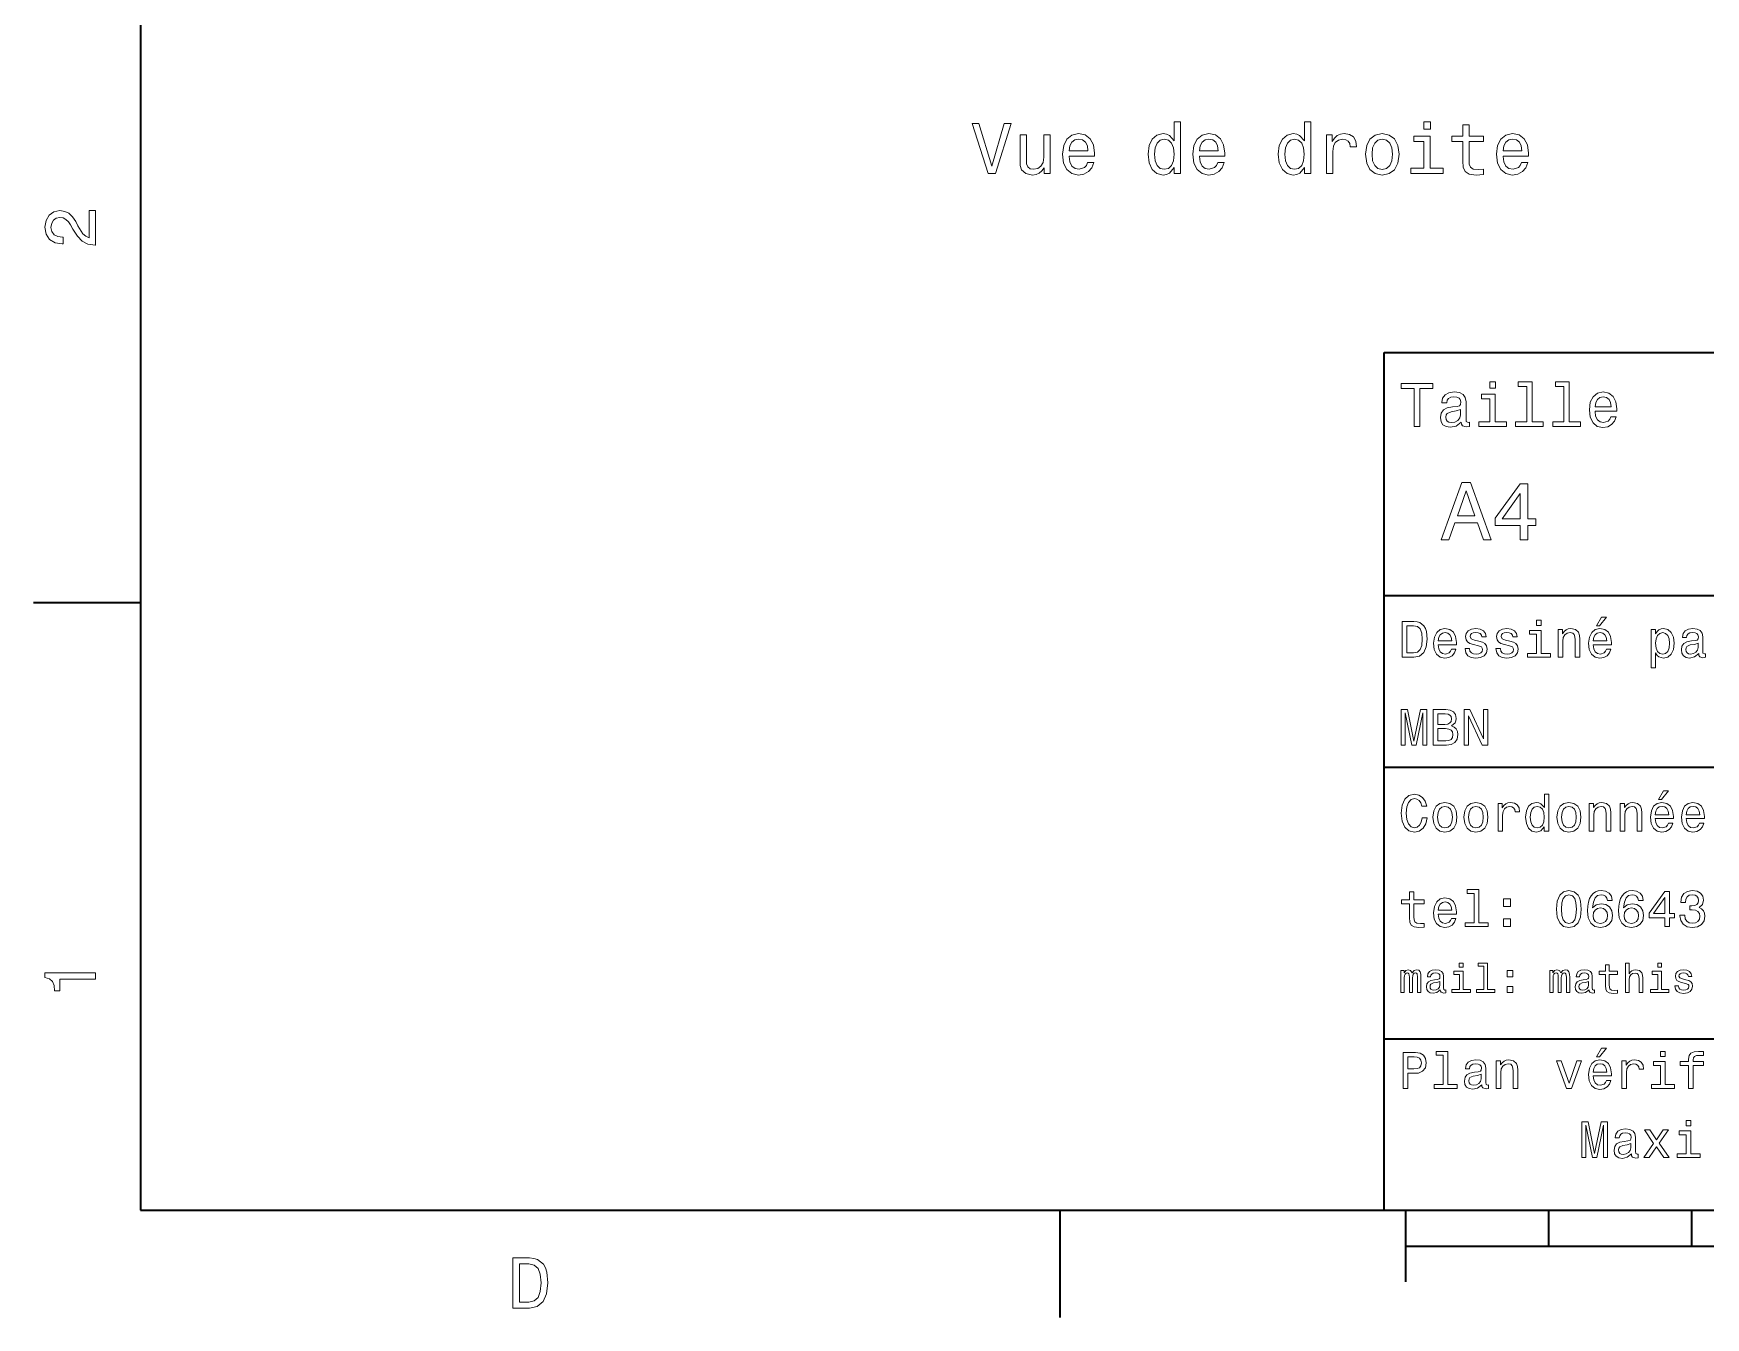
# Model space of a CAD drawing. Extents: x 0 to 297, y 0 to 210.
# Drawn here: x 2.5 to 119.5, y 2.5 to 92.3 of the extents above; entities that cross this region are included whole.
import ezdxf

# ---------------------------------------------------------------- set-up
doc = ezdxf.new("R2010")
doc.units = 0

msp = doc.modelspace()

# ---------------------------------------------------------------- linework, layer by layer
at = {"color": 7, "lineweight": 35}
for p, q in [((10, 200), (10, 10)), ((97, 10), (97, 70)), ((97, 70), (287, 70)), ((97, 53), (162, 53)), ((97, 41), (162, 41)), ((97, 22), (162, 22)), ((10, 10), (287, 10)), ((97, 10), (287, 10)), ((98.5, 7.5), (198.5, 7.5))]:
    msp.add_line(p, q, dxfattribs=at)
at = {"color": 7, "lineweight": 35, "ltscale": 0.1875}
for p, q in [((10, 52.5), (2.5, 52.5)), ((74.300003, 10), (74.300003, 2.5))]:
    msp.add_line(p, q, dxfattribs=at)
at = {"color": 7, "lineweight": 35, "ltscale": 0.125}
msp.add_line((98.5, 10), (98.5, 5), dxfattribs=at)
at = {"color": 7, "lineweight": 35, "ltscale": 0.0625}
for p, q in [((108.5, 10), (108.5, 7.5)), ((118.5, 10), (118.5, 7.5))]:
    msp.add_line(p, q, dxfattribs=at)
at = {"color": 7, "lineweight": 13}
for points in [[(70.422989, 86.017265), (69.545471, 83.03672), (68.642731, 86.017265), (68.163628, 86.017265), (69.293312, 82.512222), (69.79763, 82.512222), (70.9021, 86.017265)], [(82.309875, 82.930809), (82.309875, 82.512222), (82.753685, 82.512222), (82.753685, 86.133263), (82.314926, 86.133263), (82.314926, 84.806892), (81.977028, 85.190178), (81.770256, 85.280952), (81.533218, 85.316254), (81.104546, 85.215393), (80.771698, 84.932968), (80.55484, 84.47908), (80.479187, 83.868851), (80.55484, 83.258621), (80.771698, 82.799683), (81.104546, 82.512222), (81.533218, 82.416405), (81.770256, 82.451706), (81.982071, 82.54248)], [(91.417953, 82.930809), (91.417953, 82.512222), (91.861755, 82.512222), (91.861755, 86.133263), (91.422989, 86.133263), (91.422989, 84.806892), (91.085098, 85.190178), (90.878326, 85.280952), (90.641296, 85.316254), (90.212616, 85.215393), (89.879761, 84.932968), (89.662903, 84.47908), (89.587257, 83.868851), (89.662903, 83.258621), (89.879761, 82.799683), (90.212616, 82.512222), (90.641296, 82.416405), (90.878326, 82.451706), (91.090141, 82.54248)], [(100.233505, 86.133263), (99.764488, 86.133263), (99.764488, 85.628937), (100.233505, 85.628937)], [(102.492874, 84.751419), (102.492874, 83.394791), (102.523132, 82.956024), (102.664345, 82.653435), (102.946762, 82.476921), (103.425873, 82.416405), (103.950363, 82.44162), (103.950363, 82.824905), (103.567078, 82.79464), (103.219101, 82.834991), (103.032501, 82.961067), (102.951813, 83.172882), (102.936676, 83.470436), (102.936676, 84.751419), (103.950363, 84.751419), (103.950363, 85.129654), (102.936676, 85.129654), (102.936676, 85.921448), (102.492874, 85.921448), (102.492874, 85.129654), (101.726303, 85.129654), (101.726303, 84.751419)], [(73.625443, 85.220436), (73.181641, 85.220436), (73.181641, 83.657036), (73.131203, 83.293922), (72.984955, 83.031677), (72.758003, 82.870293), (72.460457, 82.819862), (72.223427, 82.860207), (72.072128, 82.981239), (71.986389, 83.188011), (71.966217, 83.480522), (71.966217, 85.220436), (71.522415, 85.220436), (71.522415, 83.440178), (71.537544, 83.082108), (71.633369, 82.784554), (71.925873, 82.512222), (72.394897, 82.416405), (72.647057, 82.451706), (72.863914, 82.54248), (73.050514, 82.698822), (73.201813, 82.925766), (73.201813, 82.512222), (73.625443, 82.512222)], [(74.961899, 83.737724), (76.737114, 83.737724), (76.742157, 83.944496), (76.661461, 84.524467), (76.43956, 84.958191), (76.086533, 85.220436), (75.617516, 85.316254), (75.158585, 85.215393), (74.805557, 84.932968), (74.578613, 84.474037), (74.497917, 83.868851), (74.57357, 83.248535), (74.800514, 82.79464), (75.148499, 82.512222), (75.602386, 82.416405), (75.995758, 82.481964), (76.318527, 82.653435), (76.555557, 82.925766), (76.691727, 83.288879), (76.25296, 83.288879), (76.162186, 83.087151), (76.031059, 82.935852), (75.65786, 82.814819), (75.370399, 82.870293), (75.153542, 83.046806), (75.012329, 83.334267), (74.961899, 83.722595)], [(74.961899, 84.110924), (75.017372, 84.458908), (75.153542, 84.71611), (75.360313, 84.872452), (75.632645, 84.927925), (75.899933, 84.872452), (76.106712, 84.71611), (76.232788, 84.458908), (76.278183, 84.110924)], [(81.608871, 84.917839), (81.901375, 84.847237), (82.123276, 84.650551), (82.254402, 84.322739), (82.30484, 83.868851), (82.254402, 83.40992), (82.123276, 83.082108), (81.901375, 82.880379), (81.608871, 82.814819), (81.331497, 82.880379), (81.119675, 83.082108), (80.97847, 83.414963), (80.933075, 83.868851), (80.97847, 84.317696), (81.119675, 84.645508), (81.331497, 84.847237)], [(84.069962, 83.737724), (85.845184, 83.737724), (85.850227, 83.944496), (85.769531, 84.524467), (85.54763, 84.958191), (85.194603, 85.220436), (84.725586, 85.316254), (84.266647, 85.215393), (83.913628, 84.932968), (83.686684, 84.474037), (83.605988, 83.868851), (83.681641, 83.248535), (83.908585, 82.79464), (84.256561, 82.512222), (84.710457, 82.416405), (85.103828, 82.481964), (85.42659, 82.653435), (85.663628, 82.925766), (85.799789, 83.288879), (85.361031, 83.288879), (85.270256, 83.087151), (85.13913, 82.935852), (84.76593, 82.814819), (84.47847, 82.870293), (84.261612, 83.046806), (84.120399, 83.334267), (84.069962, 83.722595)], [(84.069962, 84.110924), (84.125443, 84.458908), (84.261612, 84.71611), (84.468384, 84.872452), (84.740715, 84.927925), (85.008011, 84.872452), (85.214783, 84.71611), (85.340858, 84.458908), (85.386246, 84.110924)], [(90.716942, 84.917839), (91.009445, 84.847237), (91.231354, 84.650551), (91.362473, 84.322739), (91.412903, 83.868851), (91.362473, 83.40992), (91.231354, 83.082108), (91.009445, 82.880379), (90.716942, 82.814819), (90.43956, 82.880379), (90.227753, 83.082108), (90.08654, 83.414963), (90.041153, 83.868851), (90.08654, 84.317696), (90.227753, 84.645508), (90.43956, 84.847237)], [(92.956131, 82.512222), (93.399933, 82.512222), (93.399933, 84.060493), (93.445328, 84.433693), (93.581497, 84.700981), (93.803398, 84.862366), (94.100945, 84.917839), (94.322845, 84.882538), (94.489273, 84.781677), (94.590141, 84.610207), (94.625443, 84.37822), (95.074287, 84.37822), (95.013771, 84.78672), (94.847343, 85.079224), (94.569962, 85.255737), (94.191727, 85.316254), (93.934517, 85.275909), (93.712616, 85.175049), (93.51593, 85.003578), (93.359589, 84.771591), (93.359589, 85.220436), (92.956131, 85.220436)], [(95.694603, 83.863808), (95.775299, 83.248535), (96.007286, 82.79464), (96.375443, 82.512222), (96.869675, 82.416405), (97.358871, 82.512222), (97.727028, 82.789597), (97.959015, 83.243492), (98.044746, 83.863808), (97.959015, 84.47908), (97.727028, 84.938011), (97.358871, 85.215393), (96.869675, 85.316254), (96.375443, 85.215393), (96.007286, 84.932968), (95.775299, 84.47908)], [(96.148499, 83.868851), (96.193886, 84.322739), (96.335098, 84.650551), (96.562042, 84.85228), (96.869675, 84.922882), (97.172272, 84.85228), (97.399216, 84.655594), (97.540428, 84.322739), (97.590858, 83.868851), (97.540428, 83.40992), (97.399216, 83.077065), (97.172272, 82.875336), (96.869675, 82.809776), (96.562042, 82.875336), (96.335098, 83.077065), (96.193886, 83.40992)], [(100.218384, 82.885422), (100.218384, 85.129654), (99.078613, 85.129654), (99.078613, 84.751419), (99.774574, 84.751419), (99.774574, 82.885422), (98.866791, 82.885422), (98.866791, 82.512222), (101.136246, 82.512222), (101.136246, 82.885422)], [(105.322128, 83.737724), (107.097336, 83.737724), (107.102386, 83.944496), (107.02169, 84.524467), (106.799789, 84.958191), (106.446762, 85.220436), (105.977745, 85.316254), (105.518814, 85.215393), (105.165787, 84.932968), (104.938843, 84.474037), (104.858147, 83.868851), (104.933792, 83.248535), (105.160736, 82.79464), (105.508728, 82.512222), (105.962616, 82.416405), (106.355988, 82.481964), (106.678757, 82.653435), (106.915787, 82.925766), (107.051956, 83.288879), (106.61319, 83.288879), (106.522415, 83.087151), (106.391289, 82.935852), (106.018089, 82.814819), (105.730621, 82.870293), (105.513763, 83.046806), (105.372559, 83.334267), (105.322128, 83.722595)], [(105.322128, 84.110924), (105.377594, 84.458908), (105.513763, 84.71611), (105.720535, 84.872452), (105.992874, 84.927925), (106.260162, 84.872452), (106.466934, 84.71611), (106.593018, 84.458908), (106.638405, 84.110924)], [(6.833213, 77.519447), (6.833213, 79.925072), (6.399496, 79.925072), (6.399496, 78.023773), (6.162464, 78.129684), (5.965778, 78.311241), (5.607709, 78.871033), (5.456412, 79.168587), (5.239553, 79.501442), (4.987392, 79.738472), (4.689842, 79.874641), (4.351945, 79.925072), (3.928314, 79.839333), (3.595461, 79.602303), (3.383646, 79.239189), (3.307997, 78.770172), (3.393732, 78.286018), (3.630764, 77.91787), (4.009006, 77.680832), (4.508286, 77.600143), (4.578891, 77.600143), (4.578891, 78.059074), (4.538545, 78.059074), (4.195605, 78.104462), (3.943444, 78.240631), (3.782061, 78.457489), (3.726585, 78.744957), (3.777017, 79.03746), (3.903098, 79.254318), (4.099784, 79.395531), (4.346902, 79.445961), (4.578891, 79.41066), (4.775577, 79.314842), (4.947046, 79.153458), (5.098343, 78.931557), (5.259727, 78.634003), (5.572406, 78.139771), (5.90526, 77.791786), (6.308718, 77.585014), (6.818084, 77.519447)], [(104.786743, 67.940918), (104.384727, 67.940918), (104.384727, 67.508644), (104.786743, 67.508644)], [(106.969742, 67.621033), (106.969742, 65.157059), (106.187317, 65.157059), (106.187317, 64.837173), (108.128242, 64.837173), (108.128242, 65.157059), (107.350143, 65.157059), (107.350143, 67.940918), (106.373199, 67.940918), (106.373199, 67.621033)], [(109.572044, 67.621033), (109.572044, 65.157059), (108.789627, 65.157059), (108.789627, 64.837173), (110.730545, 64.837173), (110.730545, 65.157059), (109.952454, 65.157059), (109.952454, 67.940918), (108.975502, 67.940918), (108.975502, 67.621033)], [(99.102303, 64.837173), (99.5, 64.837173), (99.5, 67.47406), (100.407784, 67.47406), (100.407784, 67.837173), (98.190201, 67.837173), (98.190201, 67.47406), (99.102303, 67.47406)], [(102.387611, 65.139771), (102.387611, 65.126801), (102.409225, 64.979828), (102.47406, 64.876076), (102.746399, 64.793945), (102.958214, 64.828529), (102.958214, 65.122475), (102.867432, 65.109505), (102.746399, 65.165703), (102.724785, 65.338615), (102.724785, 66.540344), (102.672913, 66.84726), (102.521614, 67.0634), (102.257927, 67.193085), (101.886169, 67.240631), (101.523056, 67.188759), (101.255043, 67.041786), (101.086456, 66.812675), (101.030258, 66.510086), (101.030258, 66.484146), (101.371758, 66.484146), (101.402016, 66.665703), (101.497116, 66.795387), (101.65274, 66.873199), (101.873199, 66.903458), (102.085014, 66.881844), (102.236313, 66.817001), (102.327087, 66.704605), (102.357346, 66.548988), (102.340057, 66.367432), (102.270897, 66.276657), (102.097984, 66.233429), (101.773773, 66.198845), (101.402016, 66.121033), (101.138329, 65.982704), (100.982712, 65.766571), (100.935158, 65.446686), (100.978386, 65.161385), (101.112389, 64.949562), (101.328529, 64.815559), (101.626801, 64.768013), (102.028816, 64.858788)], [(104.773773, 65.157059), (104.773773, 67.080688), (103.796829, 67.080688), (103.796829, 66.756485), (104.393372, 66.756485), (104.393372, 65.157059), (103.615273, 65.157059), (103.615273, 64.837173), (105.560516, 64.837173), (105.560516, 65.157059)], [(111.750717, 65.887604), (113.272339, 65.887604), (113.276657, 66.064842), (113.207497, 66.561958), (113.017288, 66.933716), (112.714699, 67.158501), (112.312683, 67.240631), (111.919312, 67.154175), (111.616714, 66.912102), (111.422188, 66.51873), (111.353027, 66), (111.41787, 65.4683), (111.612396, 65.079247), (111.91066, 64.837173), (112.299713, 64.755043), (112.636887, 64.811234), (112.913544, 64.958214), (113.116714, 65.191643), (113.233429, 65.502876), (112.857346, 65.502876), (112.779541, 65.329971), (112.667145, 65.200287), (112.34726, 65.096542), (112.100868, 65.144089), (111.914986, 65.295387), (111.793945, 65.541786), (111.750717, 65.874634)], [(111.750717, 66.207489), (111.798271, 66.50576), (111.914986, 66.726219), (112.092216, 66.860229), (112.325653, 66.907776), (112.554756, 66.860229), (112.731987, 66.726219), (112.840057, 66.50576), (112.878967, 66.207489)], [(102.344383, 65.649857), (102.292511, 65.425072), (102.154182, 65.252159), (101.946686, 65.139771), (101.691643, 65.100861), (101.527374, 65.122475), (101.41066, 65.191643), (101.337173, 65.312675), (101.315559, 65.481262), (101.332855, 65.632561), (101.402016, 65.740631), (101.678673, 65.861671), (102.028816, 65.913544), (102.344383, 66.017288)], [(100.982712, 56.9049), (101.51297, 56.9049), (101.933716, 58.080692), (103.530258, 58.080692), (103.951012, 56.9049), (104.492798, 56.9049), (103.028816, 60.910664), (102.440926, 60.910664)], [(102.118156, 58.570606), (102.734871, 60.334293), (103.351585, 58.570606)], [(106.521614, 56.9049), (107.040344, 56.9049), (107.040344, 57.896255), (107.610954, 57.896255), (107.610954, 58.357349), (107.040344, 58.357349), (107.040344, 60.818443), (106.515854, 60.818443), (104.763687, 58.403458), (104.763687, 57.896255), (106.521614, 57.896255)], [(105.247841, 58.357349), (106.521614, 60.149857), (106.521614, 58.357349)], [(111.84726, 50.88797), (112.059799, 50.88797), (112.560516, 51.500362), (112.207489, 51.500362)], [(99.080688, 51.190563), (98.248558, 51.190563), (98.248558, 48.690563), (99.080688, 48.690563), (99.473343, 48.769814), (99.765129, 49.011169), (99.945244, 49.40382), (100.010086, 49.940563), (99.952446, 50.488113), (99.880402, 50.70425), (99.779541, 50.877163), (99.487755, 51.111313), (99.296829, 51.168949)], [(99.055473, 50.891571), (99.329254, 50.837536), (99.516571, 50.671829), (99.628242, 50.376442), (99.664268, 49.940563), (99.624641, 49.519093), (99.51297, 49.223705), (99.322044, 49.047192), (99.055473, 48.989555), (98.583572, 48.989555), (98.583572, 50.891571)], [(100.784584, 49.565922), (102.052597, 49.565922), (102.056198, 49.713619), (101.998558, 50.127884), (101.840057, 50.437683), (101.587898, 50.625), (101.252884, 50.693443), (100.925072, 50.621399), (100.672913, 50.41967), (100.510803, 50.091862), (100.453171, 49.659584), (100.507202, 49.216499), (100.669312, 48.892292), (100.91787, 48.690563), (101.242073, 48.62212), (101.523056, 48.668949), (101.753601, 48.791428), (101.922913, 48.98595), (102.020172, 49.245319), (101.706772, 49.245319), (101.64193, 49.101227), (101.548271, 48.993156), (101.2817, 48.9067), (101.07637, 48.946327), (100.921471, 49.072407), (100.820602, 49.27774), (100.784584, 49.555115)], [(100.784584, 49.832493), (100.824211, 50.081055), (100.921471, 50.264771), (101.069168, 50.376442), (101.263687, 50.416069), (101.454613, 50.376442), (101.602303, 50.264771), (101.69236, 50.081055), (101.724785, 49.832493)], [(103.623199, 49.818085), (103.317001, 49.890129), (103.090057, 49.972984), (103.014412, 50.142292), (103.036026, 50.261169), (103.111671, 50.347622), (103.234146, 50.401657), (103.41066, 50.423271), (103.579971, 50.401657), (103.713257, 50.336815), (103.799713, 50.239555), (103.835732, 50.109871), (104.145531, 50.109871), (104.145531, 50.117077), (104.091499, 50.351227), (103.943802, 50.534943), (103.713257, 50.650219), (103.41066, 50.693443), (103.104469, 50.650219), (102.881126, 50.531342), (102.740631, 50.354828), (102.697403, 50.131485), (102.729828, 49.915348), (102.830688, 49.76405), (102.996399, 49.655983), (103.237755, 49.580334), (103.590775, 49.493877), (103.806915, 49.40382), (103.864555, 49.331772), (103.886169, 49.223705), (103.853745, 49.09042), (103.767288, 48.989555), (103.626801, 48.924713), (103.439484, 48.903099), (103.241356, 48.924713), (103.09726, 49.000362), (103, 49.122841), (102.960373, 49.292149), (102.654175, 49.292149), (102.704613, 49.003963), (102.852303, 48.795029), (103.086456, 48.668949), (103.41066, 48.62212), (103.749283, 48.668949), (103.997841, 48.795029), (104.149139, 48.996758), (104.203171, 49.259727), (104.163544, 49.486671), (104.051872, 49.641571), (103.868156, 49.742435)], [(105.791786, 49.818085), (105.485588, 49.890129), (105.258644, 49.972984), (105.182999, 50.142292), (105.204613, 50.261169), (105.280258, 50.347622), (105.40274, 50.401657), (105.579254, 50.423271), (105.748558, 50.401657), (105.881844, 50.336815), (105.9683, 50.239555), (106.004326, 50.109871), (106.314117, 50.109871), (106.314117, 50.117077), (106.260086, 50.351227), (106.112396, 50.534943), (105.881844, 50.650219), (105.579254, 50.693443), (105.273056, 50.650219), (105.049713, 50.531342), (104.909225, 50.354828), (104.865997, 50.131485), (104.898415, 49.915348), (104.999283, 49.76405), (105.164986, 49.655983), (105.406342, 49.580334), (105.759369, 49.493877), (105.975502, 49.40382), (106.033142, 49.331772), (106.054756, 49.223705), (106.022339, 49.09042), (105.935883, 48.989555), (105.795387, 48.924713), (105.60807, 48.903099), (105.409943, 48.924713), (105.265854, 49.000362), (105.168587, 49.122841), (105.12896, 49.292149), (104.822769, 49.292149), (104.873199, 49.003963), (105.020897, 48.795029), (105.255043, 48.668949), (105.579254, 48.62212), (105.91787, 48.668949), (106.166428, 48.795029), (106.317726, 48.996758), (106.371758, 49.259727), (106.33213, 49.486671), (106.220459, 49.641571), (106.036743, 49.742435)], [(107.981987, 48.957134), (107.981987, 50.560158), (107.16787, 50.560158), (107.16787, 50.289986), (107.664986, 50.289986), (107.664986, 48.957134), (107.016571, 48.957134), (107.016571, 48.690563), (108.637611, 48.690563), (108.637611, 48.957134)], [(107.992798, 51.27702), (107.657784, 51.27702), (107.657784, 50.916786), (107.992798, 50.916786)], [(109.181557, 48.690563), (109.498558, 48.690563), (109.498558, 49.807278), (109.530983, 50.063042), (109.635445, 50.250362), (109.797546, 50.365635), (110.013687, 50.408863), (110.1866, 50.372841), (110.29467, 50.275578), (110.348701, 50.113472), (110.366714, 49.897335), (110.366714, 48.690563), (110.683716, 48.690563), (110.683716, 49.962177), (110.669312, 50.217941), (110.604469, 50.430477), (110.39193, 50.625), (110.060516, 50.693443), (109.876801, 50.668228), (109.721901, 50.599785), (109.588615, 50.484512), (109.484146, 50.329613), (109.484146, 50.625), (109.181557, 50.625)], [(111.627518, 49.565922), (112.895531, 49.565922), (112.899132, 49.713619), (112.841499, 50.127884), (112.682999, 50.437683), (112.430832, 50.625), (112.095825, 50.693443), (111.768013, 50.621399), (111.515854, 50.41967), (111.353745, 50.091862), (111.296112, 49.659584), (111.350143, 49.216499), (111.512245, 48.892292), (111.760803, 48.690563), (112.085014, 48.62212), (112.365997, 48.668949), (112.596542, 48.791428), (112.765854, 48.98595), (112.863113, 49.245319), (112.549713, 49.245319), (112.484871, 49.101227), (112.391212, 48.993156), (112.124641, 48.9067), (111.919312, 48.946327), (111.764412, 49.072407), (111.663544, 49.27774), (111.627518, 49.555115)], [(111.627518, 49.832493), (111.667145, 50.081055), (111.764412, 50.264771), (111.912102, 50.376442), (112.106628, 50.416069), (112.297546, 50.376442), (112.445244, 50.264771), (112.535301, 50.081055), (112.567726, 49.832493)], [(115.986313, 50.326012), (115.986313, 50.625), (115.669312, 50.625), (115.669312, 47.941284), (115.986313, 47.941284), (115.986313, 48.98595), (116.097984, 48.816643), (116.22406, 48.704971), (116.541069, 48.62212), (116.843658, 48.690563), (117.081413, 48.895893), (117.236313, 49.2201), (117.293945, 49.659584), (117.236313, 50.095463), (117.081413, 50.41967), (116.843658, 50.621399), (116.541069, 50.693443), (116.368156, 50.671829), (116.220459, 50.603386), (116.094383, 50.488113)], [(116.48703, 48.9067), (116.274498, 48.953533), (116.119598, 49.097622), (116.022339, 49.331772), (115.989914, 49.659584), (116.022339, 49.983791), (116.119598, 50.217941), (116.274498, 50.358429), (116.48703, 50.408863), (116.681557, 50.358429), (116.836456, 50.21434), (116.933716, 49.98019), (116.969742, 49.659584), (116.933716, 49.335377), (116.836456, 49.097622), (116.681557, 48.953533)], [(119.005043, 48.942726), (119.005043, 48.931919), (119.023056, 48.809441), (119.077087, 48.722984), (119.304031, 48.654541), (119.480545, 48.683357), (119.480545, 48.928314), (119.4049, 48.917507), (119.304031, 48.96434), (119.286026, 49.108429), (119.286026, 50.109871), (119.242798, 50.365635), (119.116714, 50.54575), (118.896973, 50.65382), (118.587173, 50.693443), (118.284584, 50.650219), (118.061241, 50.52774), (117.920746, 50.336815), (117.873917, 50.084656), (117.873917, 50.063042), (118.158501, 50.063042), (118.183716, 50.21434), (118.26297, 50.322407), (118.392654, 50.387249), (118.57637, 50.412464), (118.752884, 50.394455), (118.878967, 50.34042), (118.954613, 50.246758), (118.979828, 50.117077), (118.965416, 49.965778), (118.907784, 49.890129), (118.763687, 49.854107), (118.493515, 49.825291), (118.183716, 49.760448), (117.963974, 49.645176), (117.834297, 49.465057), (117.79467, 49.19849), (117.830688, 48.960735), (117.942368, 48.784222), (118.122482, 48.67255), (118.37104, 48.632927), (118.706055, 48.708576)], [(118.969025, 49.367798), (118.925797, 49.180477), (118.810516, 49.036385), (118.637611, 48.942726), (118.425072, 48.910305), (118.288185, 48.928314), (118.190926, 48.98595), (118.129684, 49.086815), (118.111671, 49.227306), (118.126083, 49.353386), (118.183716, 49.443443), (118.414268, 49.544312), (118.706055, 49.587536), (118.969025, 49.673992)], [(98.183716, 42.530979), (98.461098, 42.530979), (98.461098, 44.80043), (98.929398, 42.530979), (99.239197, 42.530979), (99.703888, 44.80043), (99.703888, 42.530979), (99.984871, 42.530979), (99.984871, 45.030979), (99.545387, 45.030979), (99.084297, 42.826366), (98.626801, 45.030979), (98.183716, 45.030979)], [(101.703171, 43.881844), (101.95533, 44.090778), (102.020172, 44.231266), (102.041786, 44.404179), (101.994957, 44.674351), (101.854469, 44.868874), (101.627518, 44.987751), (101.310516, 45.030979), (100.420746, 45.030979), (100.420746, 42.530979), (101.360954, 42.530979), (101.695969, 42.581413), (101.944527, 42.729107), (102.099426, 42.963257), (102.153458, 43.280258), (102.12104, 43.492794), (102.034584, 43.669308), (101.894089, 43.798992)], [(101.242073, 43.993515), (100.752159, 43.993515), (100.752159, 44.731987), (101.270897, 44.731987), (101.465416, 44.710373), (101.602303, 44.645531), (101.685158, 44.533859), (101.713974, 44.368156), (101.681557, 44.20245), (101.5951, 44.087173), (101.447403, 44.015129)], [(102.600143, 42.530979), (102.899139, 42.530979), (102.899139, 44.580692), (103.857346, 42.530979), (104.242798, 42.530979), (104.242798, 45.030979), (103.940201, 45.030979), (103.940201, 42.981266), (102.992798, 45.030979), (102.600143, 45.030979)], [(101.321327, 42.829971), (100.752159, 42.829971), (100.752159, 43.690922), (101.288902, 43.690922), (101.515854, 43.665707), (101.677956, 43.590057), (101.775215, 43.460373), (101.80764, 43.273052), (101.775215, 43.074928), (101.685158, 42.938038), (101.533859, 42.855186)], [(99.66787, 37.460373), (99.595818, 37.15778), (99.476944, 36.941643), (99.311241, 36.808357), (99.116714, 36.765129), (98.882568, 36.829971), (98.698845, 37.024494), (98.57637, 37.341499), (98.536743, 37.780979), (98.57637, 38.216858), (98.695244, 38.537464), (98.87896, 38.731987), (99.116714, 38.80043), (99.289627, 38.764408), (99.437317, 38.663544), (99.552597, 38.501442), (99.631844, 38.278099), (99.97406, 38.278099), (99.865997, 38.620316), (99.678673, 38.879681), (99.422913, 39.041786), (99.116714, 39.099422), (98.734871, 39.009365), (98.443085, 38.757202), (98.25576, 38.342937), (98.190926, 37.780979), (98.25576, 37.219021), (98.443085, 36.804756), (98.734871, 36.548992), (99.116714, 36.462536), (99.451729, 36.530979), (99.721901, 36.721901), (99.912827, 37.035301), (100.013687, 37.460373)], [(108.201729, 36.829971), (108.201729, 36.530979), (108.51873, 36.530979), (108.51873, 39.117435), (108.20533, 39.117435), (108.20533, 38.170029), (107.963974, 38.443802), (107.816284, 38.508644), (107.646973, 38.533859), (107.340775, 38.461815), (107.103027, 38.260086), (106.948128, 37.935879), (106.894089, 37.5), (106.948128, 37.064121), (107.103027, 36.736309), (107.340775, 36.530979), (107.646973, 36.462536), (107.816284, 36.487751), (107.967575, 36.552593)], [(116.184441, 38.728386), (116.396973, 38.728386), (116.897697, 39.340778), (116.54467, 39.340778)], [(100.413544, 37.496399), (100.471184, 37.056915), (100.636887, 36.732708), (100.899857, 36.530979), (101.252884, 36.462536), (101.602303, 36.530979), (101.865273, 36.729107), (102.030983, 37.053314), (102.092216, 37.496399), (102.030983, 37.935879), (101.865273, 38.263687), (101.602303, 38.461815), (101.252884, 38.533859), (100.899857, 38.461815), (100.636887, 38.260086), (100.471184, 37.935879)], [(100.737755, 37.5), (100.770172, 37.824207), (100.87104, 38.058357), (101.033142, 38.20245), (101.252884, 38.25288), (101.469017, 38.20245), (101.631126, 38.061958), (101.731987, 37.824207), (101.768013, 37.5), (101.731987, 37.172188), (101.631126, 36.934437), (101.469017, 36.790344), (101.252884, 36.743515), (101.033142, 36.790344), (100.87104, 36.934437), (100.770172, 37.172188)], [(102.58213, 37.496399), (102.639771, 37.056915), (102.805473, 36.732708), (103.068443, 36.530979), (103.421471, 36.462536), (103.770897, 36.530979), (104.033859, 36.729107), (104.19957, 37.053314), (104.260803, 37.496399), (104.19957, 37.935879), (104.033859, 38.263687), (103.770897, 38.461815), (103.421471, 38.533859), (103.068443, 38.461815), (102.805473, 38.260086), (102.639771, 37.935879)], [(102.906342, 37.5), (102.938759, 37.824207), (103.039627, 38.058357), (103.201729, 38.20245), (103.421471, 38.25288), (103.637611, 38.20245), (103.799713, 38.061958), (103.900574, 37.824207), (103.9366, 37.5), (103.900574, 37.172188), (103.799713, 36.934437), (103.637611, 36.790344), (103.421471, 36.743515), (103.201729, 36.790344), (103.039627, 36.934437), (102.938759, 37.172188)], [(104.963257, 36.530979), (105.280258, 36.530979), (105.280258, 37.636887), (105.312683, 37.903458), (105.409943, 38.094379), (105.568443, 38.209652), (105.780983, 38.249279), (105.939484, 38.224064), (106.058357, 38.152016), (106.130402, 38.029537), (106.155617, 37.863831), (106.476227, 37.863831), (106.432999, 38.155621), (106.314117, 38.364552), (106.115997, 38.490635), (105.845825, 38.533859), (105.662102, 38.505043), (105.503601, 38.432995), (105.363113, 38.310516), (105.251442, 38.144814), (105.251442, 38.465416), (104.963257, 38.465416)], [(107.701012, 38.249279), (107.909943, 38.198845), (108.068443, 38.058357), (108.162102, 37.824207), (108.198128, 37.5), (108.162102, 37.172188), (108.068443, 36.938038), (107.909943, 36.793949), (107.701012, 36.747116), (107.502884, 36.793949), (107.351585, 36.938038), (107.250717, 37.175793), (107.2183, 37.5), (107.250717, 37.820606), (107.351585, 38.054756), (107.502884, 38.198845)], [(109.087898, 37.496399), (109.145531, 37.056915), (109.311241, 36.732708), (109.574203, 36.530979), (109.927231, 36.462536), (110.276657, 36.530979), (110.539627, 36.729107), (110.70533, 37.053314), (110.766571, 37.496399), (110.70533, 37.935879), (110.539627, 38.263687), (110.276657, 38.461815), (109.927231, 38.533859), (109.574203, 38.461815), (109.311241, 38.260086), (109.145531, 37.935879)], [(109.412102, 37.5), (109.444527, 37.824207), (109.545387, 38.058357), (109.707489, 38.20245), (109.927231, 38.25288), (110.143372, 38.20245), (110.305473, 38.061958), (110.406342, 37.824207), (110.44236, 37.5), (110.406342, 37.172188), (110.305473, 36.934437), (110.143372, 36.790344), (109.927231, 36.743515), (109.707489, 36.790344), (109.545387, 36.934437), (109.444527, 37.172188)], [(111.350143, 36.530979), (111.667145, 36.530979), (111.667145, 37.647694), (111.69957, 37.903458), (111.804031, 38.090778), (111.966141, 38.206051), (112.182274, 38.249279), (112.355186, 38.213257), (112.463257, 38.115993), (112.517288, 37.953888), (112.535301, 37.737751), (112.535301, 36.530979), (112.852303, 36.530979), (112.852303, 37.802593), (112.837898, 38.058357), (112.773056, 38.270893), (112.560516, 38.465416), (112.229103, 38.533859), (112.045387, 38.508644), (111.890488, 38.440201), (111.757202, 38.324928), (111.65274, 38.170029), (111.65274, 38.465416), (111.350143, 38.465416)], [(113.51873, 36.530979), (113.835732, 36.530979), (113.835732, 37.647694), (113.868156, 37.903458), (113.972626, 38.090778), (114.134727, 38.206051), (114.350861, 38.249279), (114.523773, 38.213257), (114.631844, 38.115993), (114.685883, 37.953888), (114.703888, 37.737751), (114.703888, 36.530979), (115.020889, 36.530979), (115.020889, 37.802593), (115.006485, 38.058357), (114.941643, 38.270893), (114.729111, 38.465416), (114.39769, 38.533859), (114.213974, 38.508644), (114.059082, 38.440201), (113.925789, 38.324928), (113.821327, 38.170029), (113.821327, 38.465416), (113.51873, 38.465416)], [(115.964699, 37.406338), (117.232712, 37.406338), (117.236313, 37.554035), (117.178673, 37.9683), (117.020172, 38.278099), (116.768013, 38.465416), (116.432999, 38.533859), (116.105186, 38.461815), (115.853027, 38.260086), (115.690918, 37.932278), (115.633286, 37.5), (115.687317, 37.056915), (115.849426, 36.732708), (116.097984, 36.530979), (116.422188, 36.462536), (116.703171, 36.509365), (116.933716, 36.631844), (117.103027, 36.826366), (117.200287, 37.085735), (116.886887, 37.085735), (116.822044, 36.941643), (116.728386, 36.833572), (116.461815, 36.747116), (116.256485, 36.786743), (116.101585, 36.912823), (116.000717, 37.118156), (115.964699, 37.395531)], [(115.964699, 37.672909), (116.004318, 37.921471), (116.101585, 38.105186), (116.249283, 38.216858), (116.443802, 38.256485), (116.634727, 38.216858), (116.782425, 38.105186), (116.872482, 37.921471), (116.9049, 37.672909)], [(118.133286, 37.406338), (119.401299, 37.406338), (119.4049, 37.554035), (119.34726, 37.9683), (119.188766, 38.278099), (118.9366, 38.465416), (118.601585, 38.533859), (118.273773, 38.461815), (118.021614, 38.260086), (117.859512, 37.932278), (117.801872, 37.5), (117.855911, 37.056915), (118.018013, 36.732708), (118.266571, 36.530979), (118.590775, 36.462536), (118.871758, 36.509365), (119.10231, 36.631844), (119.271614, 36.826366), (119.368881, 37.085735), (119.055481, 37.085735), (118.990631, 36.941643), (118.896973, 36.833572), (118.630402, 36.747116), (118.425072, 36.786743), (118.270172, 36.912823), (118.169312, 37.118156), (118.133286, 37.395531)], [(118.133286, 37.672909), (118.172913, 37.921471), (118.270172, 38.105186), (118.41787, 38.216858), (118.612396, 38.256485), (118.803314, 38.216858), (118.951012, 38.105186), (119.041069, 37.921471), (119.073486, 37.672909)], [(98.763687, 31.449568), (98.763687, 30.480547), (98.785301, 30.167147), (98.886169, 29.951008), (99.087898, 29.824926), (99.430115, 29.7817), (99.804756, 29.799711), (99.804756, 30.073486), (99.530983, 30.051872), (99.282417, 30.08069), (99.149132, 30.170748), (99.091499, 30.322046), (99.080688, 30.534582), (99.080688, 31.449568), (99.804756, 31.449568), (99.804756, 31.71974), (99.080688, 31.71974), (99.080688, 32.285301), (98.763687, 32.285301), (98.763687, 31.71974), (98.216141, 31.71974), (98.216141, 31.449568)], [(100.784584, 30.725504), (102.052597, 30.725504), (102.056198, 30.873198), (101.998558, 31.287464), (101.840057, 31.597261), (101.587898, 31.784582), (101.252884, 31.853025), (100.925072, 31.780979), (100.672913, 31.57925), (100.510803, 31.25144), (100.453171, 30.819164), (100.507202, 30.37608), (100.669312, 30.051872), (100.91787, 29.850143), (101.242073, 29.7817), (101.523056, 29.828529), (101.753601, 29.951008), (101.922913, 30.145533), (102.020172, 30.404898), (101.706772, 30.404898), (101.64193, 30.260807), (101.548271, 30.152737), (101.2817, 30.066282), (101.07637, 30.105907), (100.921471, 30.231987), (100.820602, 30.437319), (100.784584, 30.714697)], [(103.306198, 32.170029), (103.306198, 30.116714), (102.654175, 30.116714), (102.654175, 29.850143), (104.271614, 29.850143), (104.271614, 30.116714), (103.623199, 30.116714), (103.623199, 32.4366), (102.809074, 32.4366), (102.809074, 32.170029)], [(105.341499, 31.247837), (105.838615, 31.247837), (105.838615, 31.784582), (105.341499, 31.784582)], [(109.059074, 31.071325), (109.113113, 30.505762), (109.282425, 30.102304), (109.552597, 29.857347), (109.927231, 29.778097), (110.298271, 29.857347), (110.568443, 30.102304), (110.734146, 30.505762), (110.791786, 31.071325), (110.734146, 31.633286), (110.665703, 31.856628), (110.568443, 32.040344), (110.298271, 32.285301), (109.927231, 32.368156), (109.552597, 32.285301), (109.282425, 32.036743), (109.113113, 31.633286)], [(109.4049, 31.071325), (109.433716, 31.507204), (109.523773, 31.820604), (109.685883, 32.004322), (109.927231, 32.069164), (110.164986, 32.004322), (110.327087, 31.820604), (110.417145, 31.507204), (110.445969, 31.071325), (110.417145, 30.631844), (110.327087, 30.318443), (110.164986, 30.134726), (109.927231, 30.073486), (109.685883, 30.134726), (109.523773, 30.318443), (109.433716, 30.631844)], [(112.960373, 31.676512), (112.89193, 31.9683), (112.733429, 32.184437), (112.488472, 32.321323), (112.171471, 32.368156), (111.958931, 32.342937), (111.775215, 32.274494), (111.613113, 32.162823), (111.476227, 32.004322), (111.368156, 31.806194), (111.288902, 31.56484), (111.238472, 31.280258), (111.22406, 30.959654), (111.2817, 30.448126), (111.458214, 30.077089), (111.742798, 29.853746), (112.131844, 29.778097), (112.48127, 29.842939), (112.747841, 30.012247), (112.920746, 30.278818), (112.981987, 30.617435), (112.920746, 30.959654), (112.755043, 31.222622), (112.499283, 31.388329), (112.182274, 31.445965), (111.840057, 31.373919), (111.58429, 31.168587), (111.638329, 31.56484), (111.753601, 31.849422), (111.930115, 32.01873), (112.175072, 32.076366), (112.355186, 32.04755), (112.492073, 31.971901), (112.58213, 31.845821), (112.62896, 31.676512)], [(115.12896, 31.676512), (115.060516, 31.9683), (114.902016, 32.184437), (114.657059, 32.321323), (114.340057, 32.368156), (114.127518, 32.342937), (113.943802, 32.274494), (113.7817, 32.162823), (113.644814, 32.004322), (113.536743, 31.806194), (113.457489, 31.56484), (113.407059, 31.280258), (113.392654, 30.959654), (113.450287, 30.448126), (113.626801, 30.077089), (113.911385, 29.853746), (114.30043, 29.778097), (114.649857, 29.842939), (114.916428, 30.012247), (115.08934, 30.278818), (115.150574, 30.617435), (115.08934, 30.959654), (114.92363, 31.222622), (114.66787, 31.388329), (114.350861, 31.445965), (114.008644, 31.373919), (113.752884, 31.168587), (113.806915, 31.56484), (113.922188, 31.849422), (114.098701, 32.01873), (114.343658, 32.076366), (114.523773, 32.04755), (114.66066, 31.971901), (114.750717, 31.845821), (114.797546, 31.676512)], [(116.631126, 29.850143), (116.95533, 29.850143), (116.95533, 30.46974), (117.311958, 30.46974), (117.311958, 30.757925), (116.95533, 30.757925), (116.95533, 32.296108), (116.627518, 32.296108), (115.532425, 30.786743), (115.532425, 30.46974), (116.631126, 30.46974)], [(115.835014, 30.757925), (116.631126, 31.878241), (116.631126, 30.757925)], [(117.693802, 30.635447), (117.693802, 30.610229), (117.751442, 30.264408), (117.920746, 30.005043), (118.187317, 29.839336), (118.540344, 29.778097), (118.914986, 29.839336), (119.195969, 29.997837), (119.376083, 30.25), (119.440926, 30.574207), (119.412109, 30.786743), (119.332855, 30.959654), (119.203171, 31.092939), (119.030258, 31.190201), (119.264412, 31.384726), (119.34726, 31.694523), (119.293228, 31.975504), (119.138329, 32.188038), (118.886169, 32.321323), (118.540344, 32.368156), (118.216141, 32.310516), (117.967583, 32.152016), (117.805481, 31.899855), (117.751442, 31.56484), (117.751442, 31.539625), (118.072044, 31.539625), (118.100868, 31.770172), (118.194527, 31.935879), (118.345825, 32.036743), (118.558357, 32.072765), (118.745682, 32.043949), (118.882568, 31.9683), (118.965416, 31.845821), (118.997841, 31.680115), (118.965416, 31.503601), (118.878967, 31.384726), (118.727669, 31.312679), (118.522339, 31.291065), (118.381844, 31.294668), (118.381844, 31.010086), (118.558357, 31.01729), (118.785301, 30.984869), (118.954613, 30.898415), (119.055481, 30.757925), (119.091499, 30.574207), (119.051872, 30.365273), (118.947403, 30.210375), (118.7817, 30.113111), (118.561958, 30.08069), (118.335014, 30.116714), (118.169312, 30.224783), (118.064842, 30.397694), (118.025215, 30.635447)], [(100.784584, 30.992075), (100.824211, 31.240633), (100.921471, 31.424351), (101.069168, 31.536022), (101.263687, 31.575647), (101.454613, 31.536022), (101.602303, 31.424351), (101.69236, 31.240633), (101.724785, 30.992075)], [(112.632568, 30.613832), (112.592941, 30.386887), (112.492073, 30.213976), (112.329971, 30.098703), (112.128242, 30.062679), (111.915703, 30.098703), (111.753601, 30.210375), (111.649139, 30.383286), (111.616714, 30.610229), (111.65274, 30.833572), (111.753601, 31.002882), (111.919312, 31.11095), (112.142654, 31.150576), (112.337173, 31.11095), (112.492073, 31.006483), (112.592941, 30.837175)], [(114.801147, 30.613832), (114.761528, 30.386887), (114.66066, 30.213976), (114.498558, 30.098703), (114.296829, 30.062679), (114.08429, 30.098703), (113.922188, 30.210375), (113.817726, 30.383286), (113.785301, 30.610229), (113.821327, 30.833572), (113.922188, 31.002882), (114.087898, 31.11095), (114.311241, 31.150576), (114.505768, 31.11095), (114.66066, 31.006483), (114.761528, 30.837175)], [(105.341499, 29.850143), (105.838615, 29.850143), (105.838615, 30.386887), (105.341499, 30.386887)], [(102.524498, 27.293949), (102.256485, 27.293949), (102.256485, 27.005764), (102.524498, 27.005764)], [(103.979828, 27.080692), (103.979828, 25.438042), (103.458214, 25.438042), (103.458214, 25.224785), (104.752159, 25.224785), (104.752159, 25.438042), (104.233429, 25.438042), (104.233429, 27.293949), (103.58213, 27.293949), (103.58213, 27.080692)], [(112.489914, 26.504324), (112.489914, 25.729107), (112.507202, 25.478388), (112.587898, 25.305477), (112.749275, 25.204613), (113.023056, 25.170031), (113.322769, 25.184439), (113.322769, 25.40346), (113.103745, 25.386168), (112.9049, 25.409224), (112.798271, 25.48127), (112.752159, 25.602306), (112.743515, 25.772335), (112.743515, 26.504324), (113.322769, 26.504324), (113.322769, 26.720463), (112.743515, 26.720463), (112.743515, 27.172913), (112.489914, 27.172913), (112.489914, 26.720463), (112.051872, 26.720463), (112.051872, 26.504324)], [(113.884727, 25.224785), (114.138329, 25.224785), (114.138329, 26.118156), (114.164261, 26.322767), (114.247833, 26.472624), (114.377518, 26.564842), (114.55043, 26.599424), (114.688759, 26.570606), (114.775215, 26.492796), (114.818443, 26.363113), (114.832855, 26.190203), (114.832855, 25.224785), (115.086456, 25.224785), (115.086456, 26.242077), (115.074928, 26.446688), (115.023056, 26.616716), (114.853027, 26.772335), (114.587891, 26.827091), (114.443802, 26.806917), (114.319885, 26.752163), (114.216141, 26.665707), (114.138329, 26.547552), (114.138329, 27.293949), (113.884727, 27.293949)], [(116.403458, 27.293949), (116.135445, 27.293949), (116.135445, 27.005764), (116.403458, 27.005764)], [(6.833213, 26.159222), (6.833213, 26.618156), (3.307997, 26.618156), (3.307997, 26.275217), (3.615634, 26.184439), (3.822406, 26.002882), (3.943444, 25.725506), (3.98379, 25.34222), (4.341859, 25.34222), (4.341859, 26.159222)], [(98.170029, 25.224785), (98.403458, 25.224785), (98.403458, 26.259367), (98.41787, 26.414986), (98.461098, 26.527378), (98.527374, 26.59366), (98.613831, 26.619598), (98.682999, 26.596542), (98.729103, 26.538906), (98.752159, 26.440924), (98.760803, 26.311241), (98.760803, 25.224785), (98.979828, 25.224785), (98.979828, 26.259367), (98.99424, 26.412106), (99.03746, 26.524496), (99.106628, 26.59366), (99.193085, 26.619598), (99.262245, 26.596542), (99.308357, 26.538906), (99.337173, 26.311241), (99.337173, 25.224785), (99.570602, 25.224785), (99.570602, 26.293949), (99.556198, 26.515852), (99.510086, 26.685881), (99.41787, 26.789627), (99.268013, 26.827091), (99.092216, 26.769453), (98.956772, 26.602306), (98.850143, 26.766571), (98.671471, 26.827091), (98.507202, 26.769453), (98.394814, 26.60807), (98.394814, 26.772335), (98.170029, 26.772335)], [(100.925072, 25.426514), (100.925072, 25.417868), (100.939484, 25.319885), (100.982712, 25.250721), (101.164268, 25.195967), (101.305473, 25.219021), (101.305473, 25.414986), (101.244957, 25.406342), (101.164268, 25.443806), (101.149857, 25.559078), (101.149857, 26.360231), (101.115273, 26.564842), (101.014412, 26.708935), (100.838615, 26.795389), (100.590775, 26.827091), (100.348701, 26.792507), (100.170029, 26.694525), (100.05764, 26.541788), (100.020172, 26.340059), (100.020172, 26.322767), (100.247841, 26.322767), (100.268013, 26.443806), (100.331413, 26.53026), (100.435158, 26.582134), (100.58213, 26.602306), (100.723343, 26.587896), (100.824211, 26.54467), (100.884727, 26.469742), (100.9049, 26.365995), (100.893372, 26.244957), (100.84726, 26.184439), (100.731987, 26.155621), (100.515854, 26.132566), (100.268013, 26.080692), (100.092216, 25.988474), (99.988472, 25.844381), (99.956772, 25.631124), (99.985588, 25.440924), (100.074928, 25.299713), (100.219017, 25.210375), (100.41787, 25.178675), (100.685883, 25.239195)], [(100.896255, 25.766571), (100.861671, 25.616716), (100.769455, 25.501442), (100.631126, 25.426514), (100.461098, 25.400578), (100.351585, 25.414986), (100.273773, 25.461096), (100.224785, 25.541788), (100.210373, 25.654181), (100.221901, 25.755045), (100.268013, 25.827091), (100.452446, 25.907782), (100.685883, 25.942364), (100.896255, 26.011528)], [(102.515854, 25.438042), (102.515854, 26.720463), (101.864555, 26.720463), (101.864555, 26.504324), (102.262245, 26.504324), (102.262245, 25.438042), (101.743515, 25.438042), (101.743515, 25.224785), (103.040344, 25.224785), (103.040344, 25.438042)], [(105.60807, 26.342941), (106.005768, 26.342941), (106.005768, 26.772335), (105.60807, 26.772335)], [(108.579254, 25.224785), (108.812683, 25.224785), (108.812683, 26.259367), (108.827087, 26.414986), (108.870316, 26.527378), (108.9366, 26.59366), (109.023056, 26.619598), (109.092216, 26.596542), (109.138329, 26.538906), (109.161385, 26.440924), (109.170029, 26.311241), (109.170029, 25.224785), (109.389046, 25.224785), (109.389046, 26.259367), (109.403458, 26.412106), (109.446686, 26.524496), (109.515854, 26.59366), (109.602303, 26.619598), (109.671471, 26.596542), (109.717575, 26.538906), (109.746399, 26.311241), (109.746399, 25.224785), (109.979828, 25.224785), (109.979828, 26.293949), (109.965416, 26.515852), (109.919312, 26.685881), (109.827087, 26.789627), (109.677231, 26.827091), (109.501442, 26.769453), (109.365997, 26.602306), (109.259369, 26.766571), (109.080688, 26.827091), (108.916428, 26.769453), (108.804031, 26.60807), (108.804031, 26.772335), (108.579254, 26.772335)], [(111.33429, 25.426514), (111.33429, 25.417868), (111.348701, 25.319885), (111.39193, 25.250721), (111.573486, 25.195967), (111.714699, 25.219021), (111.714699, 25.414986), (111.654175, 25.406342), (111.573486, 25.443806), (111.559074, 25.559078), (111.559074, 26.360231), (111.524498, 26.564842), (111.42363, 26.708935), (111.247841, 26.795389), (111, 26.827091), (110.757927, 26.792507), (110.579254, 26.694525), (110.466858, 26.541788), (110.429398, 26.340059), (110.429398, 26.322767), (110.657059, 26.322767), (110.677231, 26.443806), (110.740631, 26.53026), (110.844376, 26.582134), (110.991356, 26.602306), (111.132568, 26.587896), (111.233429, 26.54467), (111.293945, 26.469742), (111.314117, 26.365995), (111.302597, 26.244957), (111.256485, 26.184439), (111.141212, 26.155621), (110.925072, 26.132566), (110.677231, 26.080692), (110.501442, 25.988474), (110.39769, 25.844381), (110.365997, 25.631124), (110.394814, 25.440924), (110.484146, 25.299713), (110.628242, 25.210375), (110.827087, 25.178675), (111.0951, 25.239195)], [(111.305473, 25.766571), (111.270889, 25.616716), (111.178673, 25.501442), (111.040344, 25.426514), (110.870316, 25.400578), (110.760803, 25.414986), (110.682999, 25.461096), (110.634003, 25.541788), (110.619598, 25.654181), (110.631126, 25.755045), (110.677231, 25.827091), (110.861671, 25.907782), (111.0951, 25.942364), (111.305473, 26.011528)], [(116.394814, 25.438042), (116.394814, 26.720463), (115.743515, 26.720463), (115.743515, 26.504324), (116.141205, 26.504324), (116.141205, 25.438042), (115.622475, 25.438042), (115.622475, 25.224785), (116.919304, 25.224785), (116.919304, 25.438042)], [(118.112389, 26.126802), (117.867432, 26.184439), (117.685883, 26.250721), (117.625359, 26.386168), (117.642654, 26.48127), (117.703171, 26.550434), (117.801147, 26.59366), (117.94236, 26.610952), (118.077805, 26.59366), (118.184433, 26.541788), (118.253601, 26.463978), (118.282417, 26.360231), (118.530258, 26.360231), (118.530258, 26.365995), (118.48703, 26.553314), (118.368874, 26.700289), (118.184433, 26.792507), (117.94236, 26.827091), (117.697403, 26.792507), (117.51873, 26.697407), (117.406342, 26.556196), (117.371758, 26.377523), (117.39769, 26.204613), (117.478386, 26.083574), (117.610947, 25.99712), (117.804031, 25.9366), (118.086456, 25.867435), (118.259369, 25.795389), (118.305473, 25.737753), (118.322769, 25.651299), (118.296829, 25.54467), (118.227661, 25.463978), (118.115273, 25.412106), (117.965416, 25.394814), (117.806915, 25.412106), (117.691643, 25.472624), (117.613831, 25.570606), (117.58213, 25.706053), (117.337173, 25.706053), (117.377518, 25.475506), (117.495674, 25.308359), (117.682999, 25.207495), (117.94236, 25.170031), (118.213257, 25.207495), (118.412102, 25.308359), (118.533142, 25.469742), (118.57637, 25.680117), (118.54467, 25.861673), (118.45533, 25.985592), (118.308357, 26.066284)], [(105.60807, 25.224785), (106.005768, 25.224785), (106.005768, 25.654181), (105.60807, 25.654181)], [(101.137611, 20.850864), (101.137611, 18.79755), (100.485588, 18.79755), (100.485588, 18.530979), (102.103027, 18.530979), (102.103027, 18.79755), (101.454613, 18.79755), (101.454613, 21.117435), (100.640488, 21.117435), (100.640488, 20.850864)], [(111.84726, 20.728386), (112.059799, 20.728386), (112.560516, 21.340778), (112.207489, 21.340778)], [(116.667145, 21.117435), (116.33213, 21.117435), (116.33213, 20.757204), (116.667145, 20.757204)], [(118.295387, 20.130404), (118.295387, 18.530979), (118.612396, 18.530979), (118.612396, 20.130404), (119.332855, 20.130404), (119.332855, 20.400576), (118.612396, 20.400576), (118.612396, 20.519451), (118.637611, 20.663544), (118.720459, 20.760807), (118.860954, 20.818443), (119.062683, 20.840057), (119.332855, 20.825647), (119.332855, 21.099422), (118.990631, 21.117435), (118.680832, 21.085014), (118.464699, 20.987751), (118.335014, 20.818443), (118.295387, 20.577089), (118.295387, 20.400576), (117.715424, 20.400576), (117.715424, 20.130404)], [(98.324211, 18.530979), (98.655617, 18.530979), (98.655617, 19.586454), (99.023056, 19.586454), (99.394089, 19.604465), (99.689484, 19.730547), (99.880402, 19.975504), (99.945244, 20.310518), (99.894814, 20.620316), (99.750717, 20.847261), (99.51297, 20.98415), (99.188759, 21.030979), (98.324211, 21.030979)], [(99.098701, 20.724783), (99.314842, 20.703169), (99.473343, 20.634726), (99.567001, 20.508644), (99.599426, 20.310518), (99.5634, 20.101583), (99.466141, 19.975504), (99.30043, 19.910662), (99.073486, 19.892651), (98.655617, 19.892651), (98.655617, 20.724783)], [(103.824928, 18.78314), (103.824928, 18.772333), (103.842941, 18.649855), (103.896973, 18.5634), (104.123917, 18.494957), (104.30043, 18.523775), (104.30043, 18.768732), (104.224785, 18.757925), (104.123917, 18.804754), (104.105911, 18.948847), (104.105911, 19.950287), (104.062683, 20.206051), (103.9366, 20.386166), (103.716858, 20.494236), (103.407059, 20.533861), (103.104469, 20.490633), (102.881126, 20.368155), (102.740631, 20.177233), (102.693802, 19.925072), (102.693802, 19.903458), (102.978386, 19.903458), (103.003601, 20.054754), (103.082855, 20.162823), (103.21254, 20.227665), (103.396255, 20.252882), (103.572769, 20.234869), (103.698845, 20.180836), (103.774498, 20.087175), (103.799713, 19.957493), (103.785301, 19.806194), (103.727669, 19.730547), (103.583572, 19.694523), (103.3134, 19.665705), (103.003601, 19.600864), (102.783859, 19.48559), (102.654175, 19.305475), (102.614555, 19.038904), (102.650574, 18.801151), (102.762245, 18.62464), (102.94236, 18.512968), (103.190926, 18.473343), (103.52594, 18.54899)], [(104.844383, 18.530979), (105.161385, 18.530979), (105.161385, 19.647694), (105.193802, 19.903458), (105.298271, 20.090778), (105.460373, 20.206051), (105.676514, 20.249279), (105.849426, 20.213255), (105.957497, 20.115993), (106.011528, 19.95389), (106.029541, 19.737751), (106.029541, 18.530979), (106.346542, 18.530979), (106.346542, 19.802593), (106.33213, 20.058357), (106.267288, 20.270893), (106.054756, 20.465418), (105.723343, 20.533861), (105.539627, 20.508644), (105.384727, 20.440201), (105.251442, 20.324926), (105.146973, 20.170029), (105.146973, 20.465418), (104.844383, 20.465418)], [(109.761528, 18.530979), (110.096542, 18.530979), (110.802597, 20.465418), (110.474785, 20.465418), (109.930832, 18.905619), (109.376083, 20.465418), (109.04467, 20.465418)], [(111.627518, 19.40634), (112.895531, 19.40634), (112.899132, 19.554033), (112.841499, 19.9683), (112.682999, 20.278097), (112.430832, 20.465418), (112.095825, 20.533861), (111.768013, 20.461815), (111.515854, 20.260086), (111.353745, 19.932276), (111.296112, 19.5), (111.350143, 19.056915), (111.512245, 18.732708), (111.760803, 18.530979), (112.085014, 18.462536), (112.365997, 18.509365), (112.596542, 18.631844), (112.765854, 18.826368), (112.863113, 19.085733), (112.549713, 19.085733), (112.484871, 18.941643), (112.391212, 18.833572), (112.124641, 18.747118), (111.919312, 18.786743), (111.764412, 18.912823), (111.663544, 19.118155), (111.627518, 19.395533)], [(111.627518, 19.672911), (111.667145, 19.921469), (111.764412, 20.105186), (111.912102, 20.216858), (112.106628, 20.256483), (112.297546, 20.216858), (112.445244, 20.105186), (112.535301, 19.921469), (112.567726, 19.672911)], [(113.637604, 18.530979), (113.954613, 18.530979), (113.954613, 19.636887), (113.98703, 19.903458), (114.08429, 20.094379), (114.242798, 20.209654), (114.45533, 20.249279), (114.613831, 20.224062), (114.732712, 20.152016), (114.804756, 20.029537), (114.829971, 19.863832), (115.150574, 19.863832), (115.107346, 20.155619), (114.988472, 20.364553), (114.790344, 20.490633), (114.520172, 20.533861), (114.336456, 20.505043), (114.177956, 20.432997), (114.03746, 20.310518), (113.925789, 20.144812), (113.925789, 20.465418), (113.637604, 20.465418)], [(116.656342, 18.79755), (116.656342, 20.400576), (115.842216, 20.400576), (115.842216, 20.130404), (116.33934, 20.130404), (116.33934, 18.79755), (115.690918, 18.79755), (115.690918, 18.530979), (117.311958, 18.530979), (117.311958, 18.79755)], [(103.788902, 19.208212), (103.745674, 19.020893), (103.630402, 18.876801), (103.457489, 18.78314), (103.244957, 18.750719), (103.10807, 18.768732), (103.010803, 18.826368), (102.94957, 18.927233), (102.931557, 19.067722), (102.945969, 19.193804), (103.003601, 19.283861), (103.234146, 19.384726), (103.52594, 19.427954), (103.788902, 19.514408)], [(110.823479, 13.690562), (111.100861, 13.690562), (111.100861, 15.960014), (111.56916, 13.690562), (111.87896, 13.690562), (112.343651, 15.960014), (112.343651, 13.690562), (112.624634, 13.690562), (112.624634, 16.190563), (112.18515, 16.190563), (111.72406, 13.985951), (111.266563, 16.190563), (110.823479, 16.190563)], [(114.296104, 13.942723), (114.296104, 13.931917), (114.314117, 13.809439), (114.368149, 13.722983), (114.595093, 13.654539), (114.771606, 13.683357), (114.771606, 13.928314), (114.695961, 13.917507), (114.595093, 13.964337), (114.57708, 14.10843), (114.57708, 15.109871), (114.533852, 15.365634), (114.407776, 15.54575), (114.188034, 15.653819), (113.878235, 15.693444), (113.575645, 15.650216), (113.352303, 15.527738), (113.211807, 15.336816), (113.164978, 15.084655), (113.164978, 15.063041), (113.449562, 15.063041), (113.474777, 15.214337), (113.554031, 15.322407), (113.683708, 15.387248), (113.867432, 15.412464), (114.043945, 15.394453), (114.170021, 15.340418), (114.245674, 15.246758), (114.270889, 15.117075), (114.256477, 14.965778), (114.198837, 14.89013), (114.054749, 14.854107), (113.784576, 14.825289), (113.474777, 14.760447), (113.255035, 14.645173), (113.125351, 14.465058), (113.085732, 14.198487), (113.12175, 13.960735), (113.233421, 13.784223), (113.413536, 13.672551), (113.662094, 13.632925), (113.997108, 13.708573)], [(115.546104, 13.690562), (116.043221, 14.443444), (116.554749, 13.690562), (116.936592, 13.690562), (116.244949, 14.688401), (116.896965, 15.625), (116.529533, 15.625), (116.057632, 14.92255), (115.585732, 15.625), (115.21109, 15.625), (115.852295, 14.684798), (115.175064, 13.690562)], [(118.453163, 13.957133), (118.453163, 15.560159), (117.639046, 15.560159), (117.639046, 15.289986), (118.136162, 15.289986), (118.136162, 13.957133), (117.487747, 13.957133), (117.487747, 13.690562), (119.10878, 13.690562), (119.10878, 13.957133)], [(118.463974, 16.277018), (118.12896, 16.277018), (118.12896, 15.916787), (118.463974, 15.916787)], [(114.260078, 14.367796), (114.21685, 14.180476), (114.101578, 14.036384), (113.928665, 13.942723), (113.716133, 13.910303), (113.579247, 13.928314), (113.481979, 13.985951), (113.420746, 14.086816), (113.402733, 14.227305), (113.417137, 14.353387), (113.474777, 14.443444), (113.705322, 14.544309), (113.997108, 14.587536), (114.260078, 14.673991)], [(37.194958, 6.666787), (36.029972, 6.666787), (36.029972, 3.166787), (37.194958, 3.166787), (37.744667, 3.277738), (38.153168, 3.615634), (38.405331, 4.165346), (38.496109, 4.916787), (38.415417, 5.683357), (38.314552, 5.985951), (38.173344, 6.228026), (37.764839, 6.555836), (37.497551, 6.636527)], [(37.159653, 6.248199), (37.542938, 6.17255), (37.805187, 5.940562), (37.961525, 5.527017), (38.011959, 4.916787), (37.956482, 4.326729), (37.800144, 3.913184), (37.532852, 3.666066), (37.159653, 3.585375), (36.498989, 3.585375), (36.498989, 6.248199)]]:
    msp.add_lwpolyline(points, close=True, dxfattribs=at)

doc.saveas('drawing.dxf')
